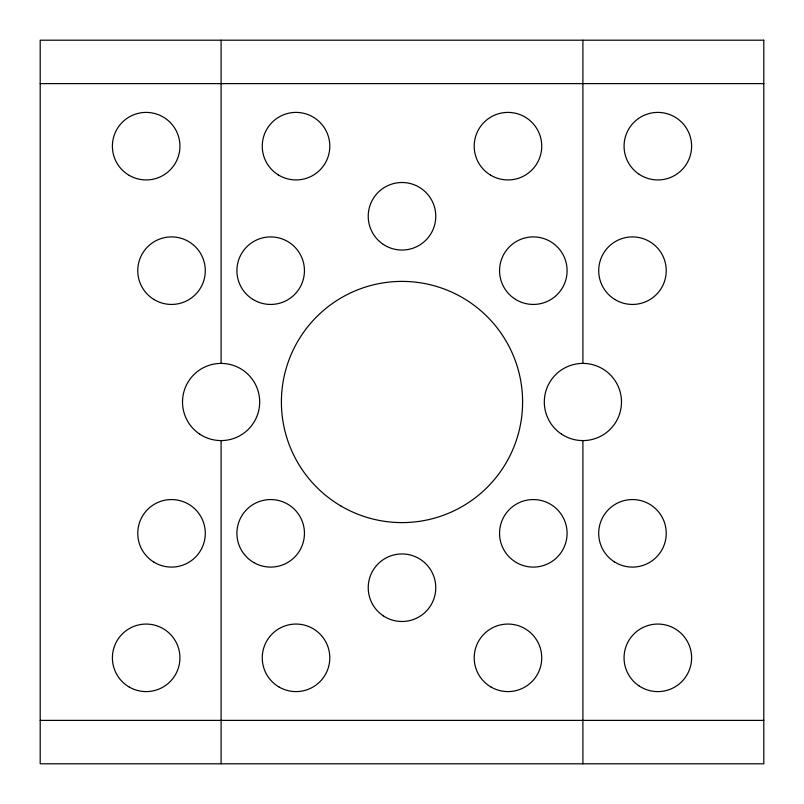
<?xml version="1.0" encoding="UTF-8"?>
<svg xmlns="http://www.w3.org/2000/svg" width="804" height="804" viewBox="0 0 804 804"><rect width="100%" height="100%" fill="white"/><g stroke="black" fill="none" stroke-linecap="round" stroke-linejoin="round"><path stroke-width="1.21" d="M40.2 83.616L763.8 83.616M40.2 720.384L763.8 720.384M582.9 40.2L582.9 363.408M582.9 440.592L582.9 763.8M221.1 40.2L221.1 363.408M221.1 440.592L221.1 763.8M763.8 40.2L40.2 40.2L40.2 763.8L763.8 763.8L763.8 40.2M199.744 434.14A38.592 38.592 0 0 0 259.612 404.422A38.592 38.592 0 0 0 203.945 367.428A38.592 38.592 0 0 0 199.744 434.14M614.487 561.906A33.768 33.768 0 0 0 666.214 534.62A33.768 33.768 0 0 0 616.718 503.455A33.768 33.768 0 0 0 614.487 561.906M490.852 686.938A33.768 33.768 0 0 0 541.735 658.094A33.768 33.768 0 0 0 491.314 628.457A33.768 33.768 0 0 0 490.852 686.938M639.18 174.317A33.768 33.768 0 0 0 691.54 148.237A33.768 33.768 0 0 0 642.778 115.947A33.768 33.768 0 0 0 639.18 174.317M639.18 685.983A33.768 33.768 0 0 0 691.54 659.903A33.768 33.768 0 0 0 642.778 627.602A33.768 33.768 0 0 0 639.18 685.983M383.317 244.406A33.768 33.768 0 0 0 435.698 218.397A33.768 33.768 0 0 0 386.985 186.025A33.768 33.768 0 0 0 383.317 244.406M515.535 299.369A33.768 33.768 0 0 0 567.081 271.732A33.768 33.768 0 0 0 517.374 240.909A33.768 33.768 0 0 0 515.535 299.369M561.544 434.14A38.592 38.592 0 0 0 621.412 404.422A38.592 38.592 0 0 0 565.745 367.428A38.592 38.592 0 0 0 561.544 434.14M516.439 562.569A33.768 33.768 0 0 0 567.091 533.323A33.768 33.768 0 0 0 516.439 504.078A33.768 33.768 0 0 0 516.439 562.569M383.317 615.854A33.768 33.768 0 0 0 435.698 589.845A33.768 33.768 0 0 0 386.985 557.473A33.768 33.768 0 0 0 383.317 615.854M341.007 506.038A120.6 120.6 0 0 0 522.6 402.794A120.6 120.6 0 0 0 342.393 297.158A120.6 120.6 0 0 0 341.007 506.038M614.678 299.369A33.768 33.768 0 0 0 666.225 271.732A33.768 33.768 0 0 0 616.517 240.909A33.768 33.768 0 0 0 614.678 299.369M490.601 175.131A33.768 33.768 0 0 0 541.735 146.73A33.768 33.768 0 0 0 491.566 116.65A33.768 33.768 0 0 0 490.601 175.131M278.234 174.87A33.768 33.768 0 0 0 329.781 147.232A33.768 33.768 0 0 0 280.073 116.409A33.768 33.768 0 0 0 278.234 174.87M279.149 687.078A33.768 33.768 0 0 0 329.801 657.833A33.768 33.768 0 0 0 279.149 628.587A33.768 33.768 0 0 0 279.149 687.078M253.793 562.569A33.768 33.768 0 0 0 304.445 533.323A33.768 33.768 0 0 0 253.793 504.078A33.768 33.768 0 0 0 253.793 562.569M253.069 299.49A33.768 33.768 0 0 0 304.435 271.511A33.768 33.768 0 0 0 254.526 241.019A33.768 33.768 0 0 0 253.069 299.49M153.926 562.147A33.768 33.768 0 0 0 205.281 534.157A33.768 33.768 0 0 0 155.363 503.676A33.768 33.768 0 0 0 153.926 562.147M129.243 175.393A33.768 33.768 0 0 0 179.935 146.217A33.768 33.768 0 0 0 129.323 116.902A33.768 33.768 0 0 0 129.243 175.393M129.243 687.048A33.768 33.768 0 0 0 179.935 657.883A33.768 33.768 0 0 0 129.323 628.567A33.768 33.768 0 0 0 129.243 687.048M153.735 299.369A33.768 33.768 0 0 0 205.281 271.732A33.768 33.768 0 0 0 155.574 240.909A33.768 33.768 0 0 0 153.735 299.369"/></g></svg>
